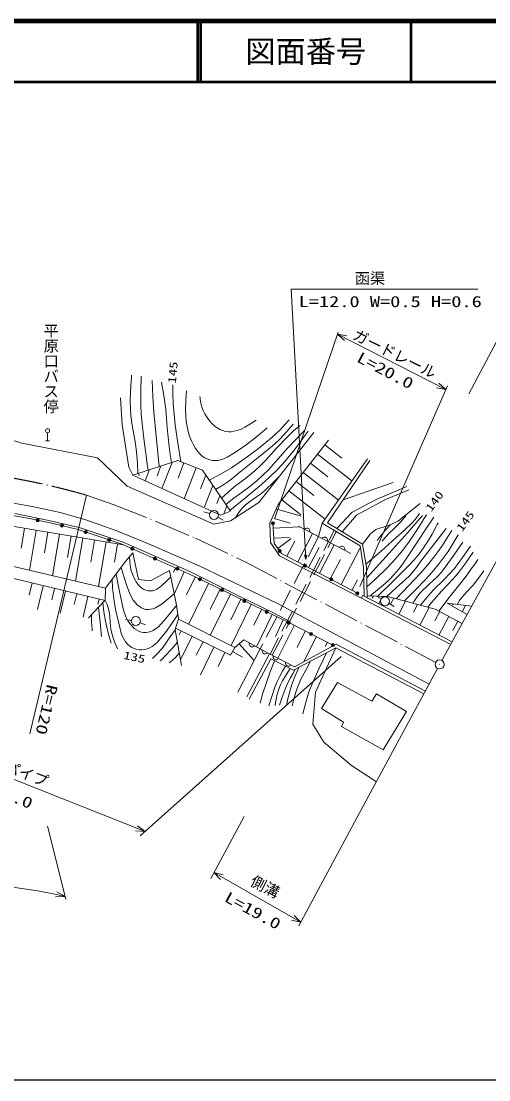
# Model space of a CAD drawing. Units: millimetres, scale not verified. Extents: x 17059 to 657059, y -104400 to 255600.
# Drawn here: x 456618 to 533966, y 80600 to 255600 of the extents above; entities that cross this region are included whole.
import ezdxf
from ezdxf.enums import TextEntityAlignment as Align

# ---------------------------------------------------------------- set-up
doc = ezdxf.new("R2010")
doc.units = ezdxf.units.MM
doc.header["$LTSCALE"] = 1000
doc.linetypes.add('USER1', pattern=[7.5, 5.901639, -0.737705, 0.122951, -0.737705])
doc.linetypes.add('USER5', pattern=[5, 3.75, -1.25])
for name, color, linetype, lineweight in [('M-TTL', 2, 'Continuous', 140), ('M-TTL-BAND', 7, 'Continuous', 25), ('M-TTL-LINE', 7, 'Continuous', 50), ('S-BGD', 1, 'Continuous', 13), ('S-BGD-HTXT', 6, 'Continuous', 13), ('S-BMK', 3, 'USER1', 13)]:
    doc.layers.add(name, color=color, linetype=linetype, lineweight=lineweight)
doc.layers.add('M-TTL-TXT', color=7, linetype='Continuous')
doc.styles.add('@ＭＳ ゴシック', font='')
doc.styles.add('ＭＳ ゴシック', font='')
doc.styles.get('@ＭＳ ゴシック').set_extended_font_data('@MS Gothic')
doc.styles.get('ＭＳ ゴシック').set_extended_font_data('MS Gothic')

# ---------------------------------------------------------------- blocks, each defined once
blk = doc.blocks.new('BUHIN1')
at = {"layer": 'S-BMK', "linetype": 'Continuous'}
for radius in [746, 22.5]:
    blk.add_circle((0, 0), radius, dxfattribs=at)
blk = doc.blocks.new('BUHIN44')
at = {"layer": 'S-BGD'}
blk.add_circle((0, 0), 746, dxfattribs=at)
blk = doc.blocks.new('BUHIN45')
at = {"layer": 'S-BGD'}
for p, q in [((-340, 0), (335, 0)), ((0, 1315), (0, 0))]:
    blk.add_line(p, q, dxfattribs=at)
blk.add_circle((0, 1650), 335, dxfattribs=at)
blk = doc.blocks.new('BUHIN49')
at = {"layer": 'S-BGD'}
for radius in [249, 220, 191, 161, 132, 97.5, 67.5, 38.8, 7.5]:
    blk.add_circle((0, 0), radius, dxfattribs=at)
blk = doc.blocks.new('BUHIN50')
at = {"layer": 'S-BGD'}
for radius in [249, 220, 191, 161, 132, 97.5, 67.5, 38.8, 7.5]:
    blk.add_circle((0, 0), radius, dxfattribs=at)
blk = doc.blocks.new('BUHIN51')
at = {"layer": 'S-BGD'}
for radius in [249, 220, 191, 161, 132, 97.5, 67.5, 38.8, 7.5]:
    blk.add_circle((0, 0), radius, dxfattribs=at)
blk = doc.blocks.new('BUHIN53')
at = {"layer": 'S-BGD'}
for radius in [249, 220, 191, 161, 132, 97.5, 67.5, 38.8, 7.5]:
    blk.add_circle((0, 0), radius, dxfattribs=at)
blk = doc.blocks.new('BUHIN55')
at = {"layer": 'S-BGD'}
for radius in [249, 220, 191, 161, 132, 97.5, 67.5, 38.8, 7.5]:
    blk.add_circle((0, 0), radius, dxfattribs=at)
blk = doc.blocks.new('BUHIN91')
at = {"layer": 'S-BGD'}
blk.add_lwpolyline([(444, -230), (355, -314), (257, -373), (122, -427), (-3, -429), (-123, -406), (-261, -335), (-349, -250), (-419, -146), (-455, -3), (-463, 111), (-444, 230)], dxfattribs=at)
blk = doc.blocks.new('BUHIN121')
at = {"layer": 'S-BGD'}
blk.add_lwpolyline([(-443, 231), (-355, 315), (-257, 373), (-121, 427), (4, 429), (124, 406), (262, 334), (350, 249), (419, 145), (455, 2), (463, -112), (443, -231)], dxfattribs=at)

msp = doc.modelspace()

# ---------------------------------------------------------------- linework, layer by layer
at = {"layer": 'M-TTL'}
msp.add_line((657059, 255600), (17059, 255600), dxfattribs=at)
at = {"layer": 'M-TTL-BAND'}
msp.add_line((17059, 80600), (556059, 80600), dxfattribs=at)
at = {"layer": 'M-TTL-LINE'}
for p, q in [((485806, 255600), (485806, 245600)), ((486306, 255600), (486306, 245600)), ((521056, 255600), (521056, 245600)), ((17059, 245600), (657059, 245600))]:
    msp.add_line(p, q, dxfattribs=at)
at = {"layer": 'S-BGD'}
for p, q in [((473302, 188861), (473072, 193341)), ((444839, 189646), (456714, 185868)), ((474422, 181849), (473302, 188861)), ((495942, 176046), (505021, 187602)), ((456714, 185868), (469237, 183416)), ((507436, 186324), (499113, 175694)), ((506841, 185565), (509641, 183373)), ((505652, 184046), (511328, 179603)), ((469237, 183416), (474129, 178751)), ((475085, 180572), (482506, 182974)), ((479723, 182074), (479095, 180445)), ((481579, 182674), (479907, 178343)), ((482506, 182974), (486593, 181397)), ((483528, 182580), (482562, 180077)), ((504463, 182528), (507340, 180276)), ((506395, 172601), (513905, 183261)), ((514299, 182970), (507308, 172660)), ((475085, 180572), (474422, 181849)), ((475802, 180214), (475085, 180572)), ((476013, 180873), (476156, 180430)), ((477868, 181473), (477146, 179602)), ((485572, 181791), (483593, 176664)), ((487172, 180550), (486302, 178296)), ((486593, 181397), (491218, 174621)), ((503274, 181009), (509103, 176445)), ((474129, 178751), (488470, 172438)), ((489569, 173940), (475802, 180214)), ((488328, 178856), (486956, 175302)), ((502085, 179490), (505038, 177178)), ((509886, 176462), (518151, 179328)), ((520406, 178654), (515307, 176548)), ((489484, 177162), (488982, 175862)), ((500896, 177972), (506879, 173288)), ((516740, 176463), (520743, 178106)), ((451596, 176550), (458429, 175354)), ((458429, 175354), (463042, 174386)), ((490640, 175468), (490142, 174176)), ((491226, 172978), (495942, 176046)), ((499113, 175694), (497749, 172597)), ((499707, 176453), (502854, 173989)), ((515307, 176548), (511389, 174441)), ((512063, 173956), (516740, 176463)), ((520237, 174020), (522631, 175893)), ((461218, 173086), (455546, 174237)), ((463042, 174386), (467141, 173247)), ((487793, 174208), (486841, 174515)), ((489163, 173614), (490037, 173128)), ((489569, 173940), (491218, 174621)), ((498469, 173381), (501120, 172643)), ((498898, 174923), (502954, 173794)), ((511389, 174441), (508827, 171743)), ((509711, 171209), (512063, 173956)), ((518952, 172945), (520237, 174020)), ((473536, 169025), (452377, 172550)), ((457186, 171749), (456645, 168505)), ((466196, 171916), (461218, 173086)), ((473488, 169476), (466196, 171916)), ((467141, 173247), (472436, 171368)), ((488470, 172438), (491226, 172978)), ((497749, 172597), (497835, 169421)), ((498303, 171778), (502665, 172033)), ((502462, 172139), (511148, 167614)), ((505785, 170408), (506395, 172601)), ((512660, 168845), (506395, 172601)), ((507308, 172660), (513086, 169170)), ((514402, 170881), (515286, 171555)), ((515286, 171555), (517456, 172313)), ((517456, 172313), (518952, 172945)), ((459109, 171429), (458007, 164813)), ((461033, 171108), (460471, 167736)), ((462956, 170788), (461812, 163916)), ((464880, 170467), (464297, 166968)), ((466804, 170147), (465616, 163020)), ((468727, 169827), (468123, 166199)), ((472436, 171368), (477276, 169375)), ((498400, 170114), (501009, 170266)), ((499056, 168456), (501282, 170092)), ((502355, 166218), (504817, 170912)), ((513086, 169170), (514402, 170881)), ((470651, 169506), (469421, 162123)), ((472574, 169186), (472074, 166183)), ((484497, 164616), (473488, 169476)), ((477276, 169375), (486031, 165575)), ((497835, 169421), (499340, 167234)), ((500561, 167159), (501871, 169657)), ((504149, 165277), (505879, 168575)), ((505943, 164335), (508411, 169040)), ((509532, 162453), (512712, 168515)), ((513220, 165297), (512660, 168845)), ((513086, 169170), (513709, 165348)), ((475076, 167741), (473846, 166206)), ((476032, 163313), (475076, 167741)), ((499340, 167234), (512584, 160410)), ((507738, 163394), (509414, 166590)), ((470576, 161851), (454174, 165716)), ((473846, 166206), (470576, 161851)), ((481164, 164772), (477994, 163061)), ((482321, 159036), (481164, 164772)), ((482147, 165224), (481823, 164500)), ((483600, 164574), (481991, 160981)), ((492798, 160516), (484497, 164616)), ((486031, 165575), (499127, 159311)), ((513345, 160548), (513220, 165297)), ((513709, 165348), (513861, 160279)), ((453823, 163850), (470531, 159843)), ((477994, 163061), (476032, 163313)), ((485415, 163718), (483981, 160772)), ((511326, 161512), (512236, 163247)), ((458438, 162731), (457943, 160690)), ((460284, 162283), (459328, 158340)), ((462131, 161835), (461670, 159934)), ((463977, 161388), (463088, 157723)), ((470576, 161851), (470531, 159843)), ((487594, 162658), (484349, 155992)), ((489537, 161709), (487897, 158363)), ((465823, 160940), (465396, 159178)), ((467669, 160492), (466848, 157107)), ((470439, 159821), (467769, 156956)), ((469516, 160045), (469317, 159224)), ((491247, 160871), (487952, 154151)), ((492957, 160032), (491303, 156658)), ((498227, 157847), (492798, 160516)), ((499127, 159311), (524097, 146031)), ((512584, 160410), (527653, 152562)), ((513121, 160665), (512893, 160249)), ((527880, 152975), (513121, 160665)), ((513852, 160587), (517248, 160504)), ((514842, 160492), (514692, 160209)), ((516164, 160089), (515295, 160583)), ((516399, 160525), (515751, 159299)), ((517248, 160504), (525089, 158399)), ((517459, 159332), (518317, 158818)), ((518228, 160241), (517766, 159365)), ((520188, 159715), (519058, 157575)), ((527056, 159368), (531128, 158883)), ((527056, 159368), (530364, 157493)), ((482623, 156772), (482321, 159036)), ((494667, 159194), (491344, 152418)), ((496377, 158355), (495099, 155749)), ((501046, 156377), (498227, 157847)), ((522148, 159188), (521481, 157925)), ((524109, 158662), (522569, 155747)), ((525834, 158005), (525014, 156451)), ((525089, 158399), (529563, 156036)), ((528074, 159247), (527977, 159063)), ((530110, 159004), (529555, 157952)), ((474843, 156549), (473854, 156701)), ((476280, 156156), (477209, 155785)), ((482170, 155262), (482623, 156772)), ((482623, 156772), (491932, 152042)), ((498143, 157495), (495565, 152171)), ((499965, 156613), (498656, 153910)), ((527326, 157217), (525689, 154117)), ((528817, 156430), (528001, 154884)), ((482170, 155262), (482095, 154987)), ((482095, 154987), (483151, 149078)), ((482170, 155262), (491227, 150784)), ((483076, 154814), (482765, 154186)), ((501788, 155709), (499053, 150317)), ((503614, 154783), (502242, 152078)), ((484887, 153919), (483023, 150147)), ((486699, 153023), (485586, 150773)), ((491932, 152042), (493438, 153355)), ((492685, 152698), (495076, 149956)), ((493438, 153355), (496162, 151838)), ((508723, 152644), (501809, 148887)), ((505439, 153857), (503360, 149759)), ((507264, 152931), (506918, 152248)), ((523470, 144869), (508723, 152644)), ((488510, 152127), (486252, 147560)), ((490322, 151232), (489176, 148914)), ((491227, 150784), (491932, 152042)), ((491579, 151413), (493226, 150491)), ((496162, 151838), (492479, 144688)), ((497713, 151012), (493955, 143927)), ((496162, 151838), (497713, 151012)), ((497713, 151012), (501809, 148887)), ((501686, 148301), (508678, 152028)), ((508678, 152028), (505310, 144690)), ((508678, 152028), (523223, 144410)), ((494324, 143527), (497897, 150211)), ((497897, 150211), (501686, 148301)), ((506271, 141965), (508925, 146300)), ((508925, 146300), (514617, 143204)), ((505310, 144690), (504877, 139396)), ((514617, 143204), (515413, 144383)), ((515413, 144383), (520338, 141493)), ((509928, 139724), (506271, 141965)), ((520338, 141493), (516475, 135123)), ((504877, 139396), (506658, 136412)), ((509574, 138987), (509928, 139724)), ((516475, 135123), (509574, 138987)), ((506658, 136412), (511230, 132562)), ((511230, 132562), (515371, 129850))]:
    msp.add_line(p, q, dxfattribs=at)
at = {"layer": 'S-BGD', "linetype": 'USER5'}
for p, q in [((505785, 170408), (496162, 151838)), ((508381, 171410), (497789, 150972)), ((498149, 150785), (508726, 171204))]:
    msp.add_line(p, q, dxfattribs=at)
at = {"layer": 'S-BGD'}
for points in [[(475899, 180836), (475833, 182593), (475707, 184354), (475516, 185809), (475265, 187267), (474989, 188833), (474772, 190412), (474687, 191563), (474661, 192728), (474705, 194407), (474809, 196100), (474845, 196581), (474882, 197073)], [(476459, 196911), (476408, 194572), (476417, 192235), (476487, 190649), (476619, 189055), (476947, 186194), (477335, 183331), (477474, 182361), (477615, 181391)], [(479452, 181986), (478987, 186470), (478582, 190956), (478407, 193567), (478279, 196183)], [(479856, 195940), (480217, 193698), (480519, 191440), (480770, 188362), (481082, 185293), (481280, 183969), (481496, 182647)], [(483013, 182779), (482526, 185818), (482096, 188877), (481903, 190636), (481768, 192410), (481715, 193947), (481717, 195495)], [(483981, 194484), (483868, 192924), (483813, 191358), (483837, 190393), (483921, 189431), (484052, 188594), (484245, 187756), (484479, 186998), (484773, 186253), (485095, 185590), (485473, 184950), (485815, 184475), (486207, 184036), (486573, 183709), (486975, 183432), (487376, 183229), (487803, 183080), (488246, 182989), (488693, 182958), (489149, 182991), (489604, 183085), (490153, 183271), (490689, 183516), (491651, 184071), (492580, 184677), (493812, 185548), (495005, 186467), (496148, 187406), (497287, 188378)], [(495508, 189672), (494569, 189049), (493593, 188475), (492983, 188178), (492349, 187937), (491854, 187807), (491350, 187738), (490892, 187737), (490426, 187797), (489960, 187918), (489503, 188101), (489057, 188351), (488642, 188652), (488209, 189047), (487808, 189495), (487388, 190061), (487016, 190666), (486732, 191231), (486504, 191815), (486338, 192438), (486227, 193087), (486196, 193315), (486166, 193554)], [(487751, 179701), (489579, 180712), (491383, 181779), (492701, 182644), (493986, 183558), (495845, 184980), (497680, 186458), (498610, 187263), (499505, 188119), (500231, 188901), (500927, 189712)], [(501615, 188984), (500548, 187753), (499438, 186565), (498505, 185675), (497530, 184829), (494999, 182839), (492509, 180804), (491664, 180103), (490783, 179451), (489795, 178812), (488775, 178200)], [(489756, 176764), (490906, 177816), (492095, 178821), (493703, 180020), (495274, 181266), (496208, 182126), (497101, 183030), (498908, 185051), (500754, 187024), (501736, 187917), (502747, 188782)], [(503456, 187932), (502076, 186519), (500739, 185064), (499146, 183230), (497508, 181436), (496589, 180530), (495629, 179669), (494411, 178697), (493148, 177766), (491797, 176755), (490471, 175716)], [(491142, 174733), (493794, 176881), (496413, 179080), (497673, 180207), (498891, 181377), (499837, 182366), (500739, 183395), (501779, 184690), (502778, 186030), (503422, 186934), (504063, 187851)], [(499358, 180395), (498253, 179264), (497106, 178178), (496357, 177546), (495567, 176960), (494627, 176320), (493732, 175638), (493304, 175229), (492918, 174775), (492480, 174165), (492061, 173521)], [(508177, 152468), (500875, 156172), (497232, 157936), (488683, 162128), (484326, 164249), (476923, 167563), (473172, 169183), (466035, 171556), (461909, 172562), (458018, 173370), (454902, 173963), (451309, 174573)], [(513629, 165838), (516135, 167998), (518603, 170204), (519969, 171411), (521293, 172662), (521806, 173246), (522278, 173877), (522388, 174032), (522502, 174196)], [(523009, 173879), (520539, 171040), (518022, 168238), (515894, 165903), (513762, 163558)], [(513806, 162102), (515427, 163577), (517005, 165094), (517984, 166119), (518919, 167186), (519892, 168392), (520825, 169645), (521854, 171137), (522836, 172667), (523240, 173320), (523642, 173974)], [(524845, 173595), (523363, 171426), (521932, 169226), (520865, 167562), (519740, 165919), (519033, 164985), (518275, 164084), (517568, 163340), (516811, 162631), (515562, 161583), (514272, 160577)], [(520255, 173816), (519337, 172792), (518374, 171808), (517450, 170896), (516565, 169938), (516447, 169804), (516329, 169669)], [(498254, 172611), (498449, 169282), (499664, 167630), (512223, 161041)], [(517707, 172419), (516729, 171288), (515791, 170112), (515632, 169906), (515474, 169701)], [(515599, 160544), (518214, 163073), (520798, 165655), (521639, 166579), (522440, 167550), (523165, 168530), (523847, 169555), (524586, 170791), (525271, 172055), (525438, 172373), (525605, 172692)], [(526934, 171742), (524794, 169060), (522694, 166331), (522105, 165450), (521470, 164608), (520859, 163939), (520194, 163303), (518640, 161922), (517120, 160507)], [(518626, 160134), (520679, 162248), (522695, 164411), (523803, 165674), (524871, 166983), (525688, 168080), (526455, 169210), (527146, 170296), (527821, 171394)], [(519991, 159768), (521767, 161520), (523509, 163322), (524571, 164504), (525595, 165734), (526431, 166829), (527218, 167960), (528082, 169304), (528920, 170666)], [(529648, 169495), (528174, 167322), (526641, 165172), (526072, 164481), (525456, 163829), (524018, 162496), (522614, 161113), (522161, 160534), (521750, 159911), (521588, 159647), (521428, 159382)], [(522667, 159049), (523697, 160324), (524778, 161566), (526560, 163321), (528294, 165115), (529636, 166941), (530946, 168798)], [(474562, 167099), (474606, 166186), (474709, 165286), (474833, 164724), (475018, 164165), (475304, 163523), (475642, 162911), (475911, 162517), (476237, 162150), (476555, 161885), (476908, 161670), (477253, 161527), (477618, 161442), (477992, 161417), (478373, 161453), (478728, 161548), (479061, 161699), (479486, 161979), (479890, 162319), (480644, 163032), (481371, 163745)], [(531389, 167848), (530144, 166068), (528843, 164313), (528077, 163407), (527258, 162532), (526109, 161346), (525008, 160123), (524444, 159427), (523892, 158720)], [(525671, 158091), (527386, 160321), (529151, 162517), (530218, 163877), (531236, 165272), (531682, 165923), (532128, 166588)], [(481934, 160954), (480956, 160108), (479932, 159303), (479406, 158942), (478851, 158635), (478452, 158477), (478034, 158376), (477644, 158344), (477253, 158372), (476894, 158459), (476544, 158606), (476173, 158833), (475826, 159119), (475474, 159491), (475168, 159905), (474833, 160483), (474553, 161088), (474093, 162270), (473686, 163482), (473413, 164371), (473145, 165273)], [(533141, 164720), (532272, 163524), (531355, 162366), (530238, 161165), (529173, 159930), (528931, 159556), (528701, 159172)], [(482525, 157509), (481532, 156019), (480487, 154558), (479844, 153747), (479145, 152962), (478734, 152579), (478279, 152238), (477879, 152010), (477441, 151831), (477020, 151721), (476579, 151668), (476165, 151679), (475754, 151752), (475335, 151889), (474928, 152087), (474544, 152341), (474201, 152641), (473899, 152991), (473643, 153381), (473386, 153900), (473178, 154458), (472698, 156297), (472282, 158125), (472050, 159352), (471876, 160600), (471750, 161940), (471656, 163289)], [(472309, 164159), (472857, 161298), (473465, 158439), (473705, 157717), (474003, 157012), (474288, 156475), (474629, 155961), (474953, 155576), (475320, 155233), (475681, 154973), (476077, 154764), (476459, 154627), (476865, 154546), (477246, 154533), (477625, 154581), (478042, 154699), (478438, 154873), (478863, 155132), (479261, 155445), (479796, 155974), (480292, 156549), (481309, 157786), (482325, 159011)], [(470118, 159477), (470306, 157939), (470556, 156403), (470832, 155146), (471166, 153903), (471335, 153338), (471512, 152765)], [(470531, 159853), (470835, 159174), (471079, 158480), (471200, 157900), (471263, 157295), (471314, 156199), (471427, 155115), (471592, 154378), (471817, 153655), (472163, 152743), (472548, 151830)], [(469908, 153900), (469664, 156297), (469382, 158687)], [(468249, 157470), (468244, 156512), (468300, 155549), (468339, 155194), (468382, 154839)], [(478339, 150252), (479128, 151021), (479876, 151836), (480461, 152605), (481004, 153421), (481529, 154215), (482095, 154987)], [(482457, 152961), (481473, 151803), (480445, 150686), (480039, 150272), (479630, 149861)], [(495237, 152354), (495146, 152273), (495046, 152217), (494910, 152167), (494785, 152168), (494665, 152194), (494529, 152270), (494444, 152357), (494377, 152463), (494345, 152607), (494340, 152721), (494363, 152840)], [(481078, 149548), (481623, 149952), (482126, 150400), (482461, 150780), (482776, 151180)], [(497379, 151190), (497289, 151107), (497190, 151049), (497055, 150997), (496930, 150996), (496809, 151020), (496673, 151093), (496585, 151179), (496517, 151284), (496482, 151427), (496475, 151541), (496496, 151660)], [(507111, 151193), (505910, 148638), (504760, 146051), (504277, 144832), (503851, 143594), (503508, 142365), (503217, 141122)], [(498541, 149886), (497805, 148019), (497125, 146131), (496612, 144493), (496135, 142843)], [(497582, 142413), (498054, 143967), (498584, 145506), (498965, 146437), (499401, 147342), (499849, 148166), (500323, 148989)], [(502529, 148751), (501935, 147363), (501399, 145957), (501036, 144775), (500726, 143564), (500601, 143028), (500478, 142491)], [(501417, 142413), (501777, 143793), (502195, 145161), (502517, 146008), (502894, 146833), (503685, 148316), (504493, 149798)], [(501104, 148595), (500430, 147574), (499814, 146532), (499489, 145873), (499217, 145184), (498974, 144355), (498786, 143494), (498691, 142979), (498600, 142452)], [(499343, 142530), (499773, 143877), (500259, 145199), (500675, 146127), (501146, 147031), (501545, 147737), (501960, 148447)]]:
    msp.add_lwpolyline(points, dxfattribs=at)
for centre, radius in [((459354, 173092), 249), ((459354, 173092), 220), ((459354, 173092), 191), ((459354, 173092), 161), ((459354, 173092), 132), ((459354, 173092), 97.5), ((459354, 173092), 67.5), ((459354, 173092), 38.8), ((459354, 173092), 7.5), ((463348, 172211), 249), ((463348, 172211), 220), ((463348, 172211), 191), ((463348, 172211), 161), ((463348, 172211), 132), ((463348, 172211), 97.5), ((463348, 172211), 67.5), ((463348, 172211), 38.8), ((463348, 172211), 7.5), ((498254, 172611), 249), ((498254, 172611), 220), ((498254, 172611), 191), ((498254, 172611), 161), ((498254, 172611), 132), ((498254, 172611), 97.5), ((498254, 172611), 67.5), ((498254, 172611), 38.8), ((498254, 172611), 7.5), ((474994, 168396), 249), ((474994, 168396), 220), ((474994, 168396), 191), ((474994, 168396), 161), ((474994, 168396), 132), ((474994, 168396), 97.5), ((474994, 168396), 67.5), ((474994, 168396), 38.8), ((474994, 168396), 7.5), ((499371, 168027), 249), ((499371, 168027), 220), ((499371, 168027), 191), ((499371, 168027), 161), ((499371, 168027), 132), ((499371, 168027), 97.5), ((499371, 168027), 67.5), ((499371, 168027), 38.8), ((499371, 168027), 7.5), ((486178, 163347), 249), ((486178, 163347), 220), ((486178, 163347), 191), ((486178, 163347), 161), ((486178, 163347), 132), ((486178, 163347), 97.5), ((486178, 163347), 67.5), ((486178, 163347), 38.8), ((486178, 163347), 7.5)]:
    msp.add_circle(centre, radius, dxfattribs=at)
at = {"layer": 'S-BGD-HTXT'}
for p, q in [((503706, 166631), (501298, 211287)), ((501298, 211287), (532153, 211287)), ((498578, 173432), (509036, 204211)), ((508911, 203844), (526841, 194706)), ((536233, 204464), (530674, 193990)), ((512617, 162128), (527118, 195340)), ((467407, 177250), (458066, 137769)), ((526199, 149916), (537572, 170604)), ((476317, 120937), (509543, 150571)), ((525482, 148599), (512159, 123893)), ((440697, 136109), (477100, 121636)), ((460967, 122510), (463997, 110473)), ((487999, 113898), (493482, 124129)), ((512159, 123893), (502526, 106030)), ((488510, 114854), (502865, 106657))]:
    msp.add_line(p, q, dxfattribs=at)
for points in [[(510094, 202826), (508911, 203844), (510453, 203606)], [(525690, 195760), (526841, 194706), (525308, 194991)], [(503881, 167391), (503706, 166631), (503452, 167368)], [(475848, 122567), (477100, 121636), (475546, 121763)], [(489593, 113730), (488510, 114854), (490023, 114473)], [(462516, 111686), (463882, 110930), (462324, 110849)], [(501762, 107761), (502865, 106657), (501345, 107010)]]:
    msp.add_lwpolyline(points, dxfattribs=at)
msp.add_arc((443233, 18436), 94772, 77.41563, 99.638, dxfattribs=at)
at = {"layer": 'S-BMK'}
for p, q in [((467407, 177250), (471849, 175720)), ((471849, 175720), (478924, 172907)), ((478924, 172907), (485465, 170122)), ((485465, 170122), (493659, 166215)), ((493659, 166215), (525174, 149609))]:
    msp.add_line(p, q, dxfattribs=at)
msp.add_arc((434263, 61918), 120000, 73.96629, 89.61292, dxfattribs=at)

# ---------------------------------------------------------------- block references
for name, p in [('BUHIN45', (460986, 186254)), ('BUHIN44', (488507, 173978)), ('BUHIN121', (503910, 171385)), ('BUHIN55', (467292, 171138)), ('BUHIN55', (471174, 169847)), ('BUHIN121', (506805, 169876)), ('BUHIN121', (509701, 168368)), ('BUHIN53', (478739, 166750)), ('BUHIN53', (482472, 165079)), ('BUHIN49', (503559, 165586)), ('BUHIN49', (507891, 163314)), ('BUHIN51', (489854, 161554)), ('BUHIN49', (512223, 161041)), ('BUHIN51', (493527, 159753)), ('BUHIN44', (516816, 159718)), ('BUHIN51', (497199, 157952)), ('BUHIN44', (475584, 156435)), ('BUHIN50', (500881, 156169)), ('BUHIN50', (504529, 154319)), ('BUHIN50', (508177, 152468)), ('BUHIN91', (498737, 150481)), ('BUHIN91', (500785, 149418)), ('BUHIN1', (525838, 149259))]:
    msp.add_blockref(name, p)

# ---------------------------------------------------------------- texts
at = {"layer": 'M-TTL-TXT', "style": 'ＭＳ ゴシック'}
msp.add_text('図面番号', height=3666, dxfattribs=at).set_placement((503681, 250600), align=Align.MIDDLE_CENTER)
at = {"layer": 'S-BGD', "style": '@ＭＳ ゴシック'}
msp.add_text('平原口バス停', height=1833, rotation=270, dxfattribs=at).set_placement((460088, 205687), align=Align.BOTTOM_LEFT)
at = {"layer": 'S-BGD', "style": 'ＭＳ ゴシック', "width": 1.35}
for s, rotation, p in [('145', 84.9, (482593, 195621)), ('140', 54.1, (524769, 174157)), ('145', 54.1, (529868, 170865)), ('135', 348.3, (473351, 149817))]:
    msp.add_text(s, height=1320, rotation=rotation, dxfattribs=at).set_placement(p, align=Align.BOTTOM_LEFT)
at = {"layer": 'S-BGD-HTXT', "style": 'ＭＳ ゴシック'}
msp.add_text('函渠', height=1833, dxfattribs=at).set_placement((511806, 211616), align=Align.BOTTOM_LEFT)
at = {"layer": 'S-BGD-HTXT', "style": 'ＭＳ ゴシック', "width": 1.35}
msp.add_text('L=12.0 W=0.5 H=0.6', height=1833, dxfattribs=at).set_placement((502502, 207785), align=Align.BOTTOM_LEFT)
at = {"layer": 'S-BGD-HTXT', "style": 'ＭＳ ゴシック'}
for s, rotation, p in [('ガードレール', 333.6, (511040, 202641)), ('ガードパイプ', 338.7, (446481, 133909)), ('側溝', 332.7, (494093, 112358))]:
    msp.add_text(s, height=1833, rotation=rotation, dxfattribs=at).set_placement(p, align=Align.BOTTOM_LEFT)
at = {"layer": 'S-BGD-HTXT', "style": 'ＭＳ ゴシック', "width": 1.35}
for s, rotation, p in [('L=20.0', 332.2, (511696, 198919)), ('R=120', 256.7, (460378, 146215)), ('L=61.0', 338, (448499, 128622)), ('L=19.0', 331.3, (489801, 109716))]:
    msp.add_text(s, height=1833, rotation=rotation, dxfattribs=at).set_placement(p, align=Align.BOTTOM_LEFT)

doc.saveas('drawing.dxf')
